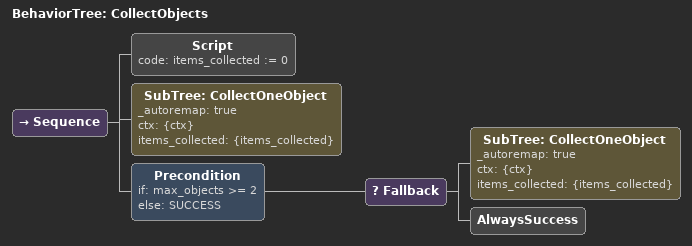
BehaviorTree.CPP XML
<root BTCPP_format="4">
    <BehaviorTree ID="CollectObjects">
        <Sequence>
            <Script code="items_collected := 0"/>
            <!-- Object 1: required -->
            <SubTree ID="CollectOneObject" _autoremap="true" ctx="{ctx}"
                     items_collected="{items_collected}"/>
            <!-- Object 2: best-effort, only when max_objects allows a second -->
            <Precondition if="max_objects >= 2" else="SUCCESS">
                <Fallback>
                    <SubTree ID="CollectOneObject" _autoremap="true" ctx="{ctx}"
                             items_collected="{items_collected}"/>
                    <AlwaysSuccess/>
                </Fallback>
            </Precondition>
        </Sequence>
    </BehaviorTree>
</root>
